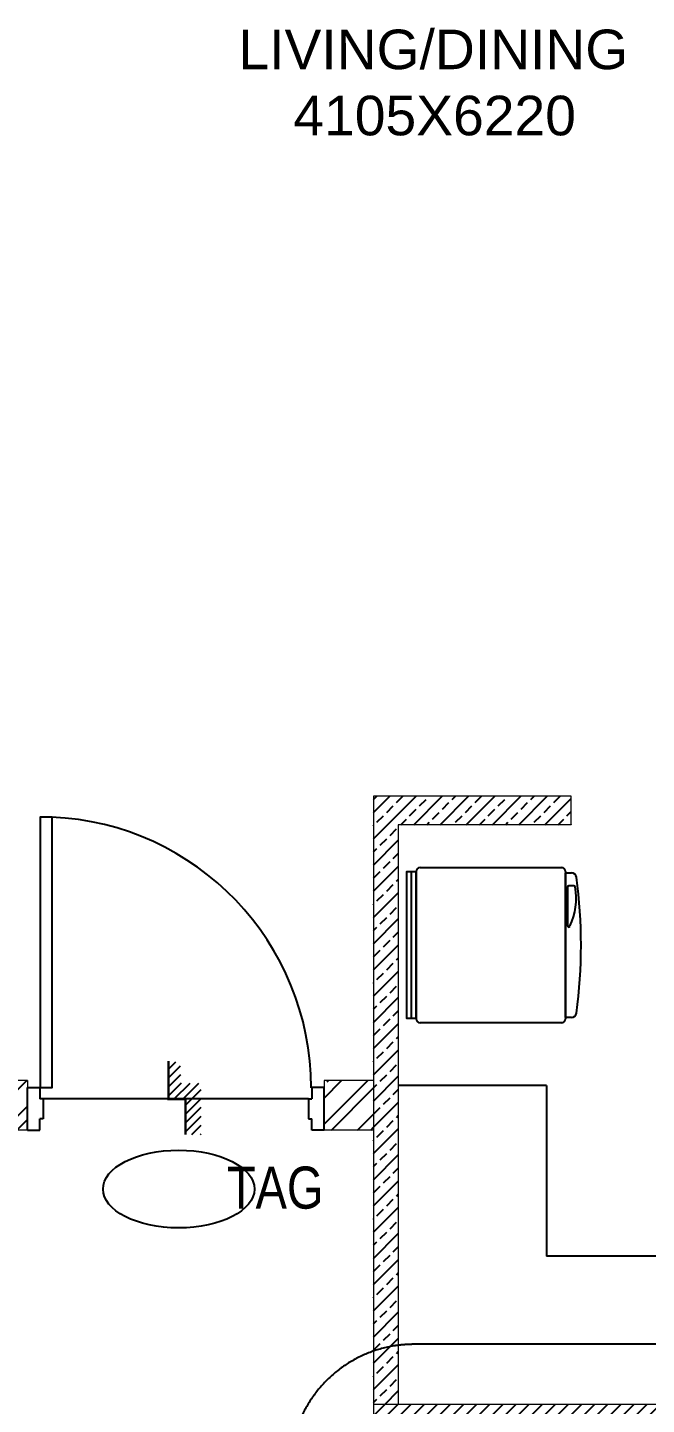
# Model space of a CAD drawing. Header units: millimetres. Extents: x 1255966 to 1543449, y 318653 to 465396.
# Drawn here: x 1420016 to 1422520, y 416649 to 422218 of the extents above; entities that cross this region are included whole.
import ezdxf
from ezdxf.enums import TextEntityAlignment as Align

# ---------------------------------------------------------------- set-up
doc = ezdxf.new("R2010")
doc.units = ezdxf.units.MM
doc.header["$LTSCALE"] = 500
doc.header["$MEASUREMENT"] = 0
doc.linetypes.add('HIDDEN', pattern=[0.375, 0.25, -0.125])
doc.layers.get('Defpoints').update_dxf_attribs({"lineweight": 0})
for name, color, linetype in [('3BHK Tower plans sections n elevations 13716$0$FIXTURE-KITCHEN', 251, 'Continuous'), ('AHC-A-FURNITURE', 2, 'Continuous'), ('DOOR', 8, 'Continuous'), ('Drop', 143, 'Continuous'), ('TEXT -RM MM', 181, 'Continuous'), ('TEXT-RM NAME', 6, 'Continuous')]:
    doc.layers.add(name, color=color, linetype=linetype)
doc.layers.add('A-TAG', color=7, linetype='Continuous', true_color=0xef00ef)
doc.layers.add('Wall', color=2, linetype='Continuous', lineweight=15)
doc.styles.add('simplex', font='simplex.shx')
doc.styles.get("Standard").update_dxf_attribs({"font": 'arial.ttf'})
pattern_1 = [(45, (1157523.66, 723982.81), (-79.549513, 79.549513), []), (45, (1157576.69, 723982.81), (-79.549513, 79.549513), [])]

# ---------------------------------------------------------------- blocks, each defined once
blk = doc.blocks.new('3BHK Tower plans sections n elevations 13716$0$FRIDGE')
at = {"layer": '3BHK Tower plans sections n elevations 13716$0$FIXTURE-KITCHEN'}
for p, q in [((-313.5, 0), (313.5, 0)), ((-308, 0), (-308, 24.8)), ((308, 0), (-308, 0)), ((-252.6, 36), (-252.6, 13.5)), ((-247.1, 8), (-82.5, 8)), ((308, 24.8), (308, 0)), ((-330, -619.7), (-330, -16.5)), ((330, -16.5), (330, -619.7)), ((313.5, -636.2), (-313.5, -636.2)), ((312.4, -656.3), (-313.5, -656.3))]:
    blk.add_line(p, q, dxfattribs=at)
blk.add_lwpolyline([(-313.5, -636.2), (312.4, -636.2), (312.4, -676.5), (-313.5, -676.5)], close=True, dxfattribs=at)
for centre, radius, start, end in [((0, -2101), 2167, 82.33774, 97.66226), ((-286, 24.8), 22, 97.66226, 180), ((-247.1, 36), 5.5, 99.47443, 180), ((-247.1, 13.5), 5.5, 180, 270), ((-201, -240.4), 285.7, 64.98596, 99.47443), ((-82.5, 13.5), 5.5, 270, 64.98596), ((286, 24.8), 22, 0, 82.33774), ((-313.5, -16.5), 16.5, 90, 180), ((313.5, -16.5), 16.5, 0, 90), ((-313.5, -619.7), 16.5, 180, 270), ((313.5, -619.7), 16.5, 270, 0)]:
    blk.add_arc(centre, radius, start, end, dxfattribs=at)
blk = doc.blocks.new('A$C26E901EB')
at = {"layer": 'Drop'}
h = blk.add_hatch(dxfattribs=at)
h.set_pattern_fill('ANSI31', color=256, scale=8, angle=720, style=0)
h.set_pattern_definition([(315, (5609.332, 22815.355), (17.960512, 17.960512), [])])
h.paths.add_polyline_path([(84.3, 208.6), (84.3, 258.9), (132.9, 258.9), (132.9, 144.1), (63.4, 143.9), (0, 143.9), (0, 208.6)])
h.paths.add_polyline_path([(63.4, 143.9), (63.4, 0), (0, 0), (0, 143.9)])
h.paths.add_polyline_path([(132.9, 293), (132.9, 258.9), (84.3, 258.9), (84.3, 293)])
at = {"layer": 'Drop', "const_width": 10, "elevation": -0.5}
blk.add_lwpolyline([(132.9, 297.7), (132.9, 144.1), (63.4, 144.1), (63.4, 0)], dxfattribs=at)
blk = doc.blocks.new('DOOR 1050')
at = {"layer": 'DOOR', "ltscale": 100}
for p, q in [((0, 1022), (-154.3, 1022)), ((-154.3, 1022), (-154.3, 977.8)), ((0, 1022), (0, 977.8)), ((-154.3, 977.8), (-113.1, 977.8)), ((-113.1, 965.4), (-113.1, 977.8)), ((-113.1, 965.4), (-41.1, 965.4)), ((-113.1, 965.4), (-113.1, -1.4)), ((-41.1, 965.4), (-41.1, 977.8)), ((0, 977.8), (-41.1, 977.8)), ((-154.3, -58), (-154.3, -13.8)), ((-154.3, -13.8), (-113.1, -13.8)), ((-113.1, -1.4), (-41.1, -1.4)), ((-113.1, -1.4), (-113.1, -13.8)), ((-41.1, -1.4), (-41.1, -13.8)), ((0, -13.8), (-41.1, -13.8)), ((0, -58), (0, -13.8)), ((0, -58), (-154.3, -58))]:
    blk.add_line(p, q, dxfattribs=at)
blk.add_lwpolyline([(-153.9, -11.3), (-1139.7, -11.3), (-1139.7, 29.9), (-153.9, 29.9)], close=True, dxfattribs=at)
at = {"layer": 'DOOR', "linetype": 'Continuous'}
blk.add_arc((-153.9, -11.3), 985.8, 90, 177.6081, dxfattribs=at)
at = {"layer": 'TEXT -RM MM', "linetype": 'Continuous', "xscale": -0.9000000000003879, "yscale": 0.9000000000003879, "zscale": 0.9000000000003879, "rotation": 90}
blk.add_blockref('A$C26E901EB', (16.6, 574.6, 0.4), dxfattribs=at)
at = {"layer": 'Defpoints', "ltscale": 100, "style": 'simplex', "width": 0.8}
blk.add_attdef('D1050', (-414.4, 165), '', height=102.9, rotation=180, dxfattribs=at)

msp = doc.modelspace()

# ---------------------------------------------------------------- hatches: boundary and pattern name
at = {"layer": 'AHC-A-FURNITURE', "ltscale": 50, "true_color": 0x5b5b5b}
h = msp.add_hatch(dxfattribs=at)
h.set_pattern_fill('ANSI32', color=251, scale=300)
h.set_pattern_definition(pattern_1)
h.paths.add_polyline_path([(1419715.6, 421418.9), (1419915.6, 421418.9), (1419915.6, 417958.7), (1420015.6, 417958.7), (1420015.6, 417758.7), (1419915.6, 417758.7), (1419715.6, 417758.7)])
h = msp.add_hatch(dxfattribs=at)
h.set_pattern_fill('ANSI33', color=251, scale=300)
h.set_pattern_definition([(45, (1157523.66, 723982.806), (-53.033009, 53.033009), []), (45, (1157576.69, 723982.806), (-53.033009, 53.033009), [37.5, -18.75])])
h.paths.add_polyline_path([(1421415.6, 419108.7), (1422215.6, 419108.7), (1422215.6, 418993.7), (1421515.6, 418993.7), (1421515.6, 416648.7), (1421415.6, 416648.7)])
h = msp.add_hatch(dxfattribs=at)
h.set_pattern_fill('ANSI32', color=251, scale=300)
h.set_pattern_definition(pattern_1)
h.paths.add_polyline_path([(1421215.6, 417930.1), (1421230.6, 417958.7), (1421415.6, 417958.7), (1421415.6, 417758.7), (1421215.6, 417758.7)])
at = {"layer": 'AHC-A-FURNITURE', "ltscale": 50, "true_color": 0xff0000}
h = msp.add_hatch(dxfattribs=at)
h.set_pattern_fill('ANSI31', color=1, scale=300)
h.set_pattern_definition([(45, (1157523.658, 723982.806), (-26.5165043, 26.5165043), [])])
h.paths.add_polyline_path([(1421415.6, 416648.7), (1427575.6, 416648.7), (1427575.6, 416418.7), (1421415.6, 416418.7)])

# ---------------------------------------------------------------- linework, layer by layer
at = {"linetype": 'Continuous'}
msp.add_ellipse((1420627.4, 417520), major_axis=(-306.3, 0), ratio=0.512885, dxfattribs=at)
at = {"layer": '3BHK Tower plans sections n elevations 13716$0$FIXTURE-KITCHEN'}
for p, q in [((1422115.6, 417938.7), (1421515.6, 417938.7)), ((1422115.6, 417938.7), (1422115.6, 417248.7)), ((1424565.6, 417248.7), (1422115.6, 417248.7))]:
    msp.add_line(p, q, dxfattribs=at)
at = {"layer": 'A-TAG', "linetype": 'HIDDEN', "ltscale": 100}
msp.add_line((1427477.3, 416892), (1421579, 416892), dxfattribs=at)
msp.add_arc((1421579, 416392), 500, 90, 180, dxfattribs=at)
at = {"layer": 'Wall'}
for p, q in [((1421415.6, 419108.7), (1421415.6, 416418.7)), ((1422215.6, 419108.7), (1421415.6, 419108.7)), ((1422215.6, 418993.7), (1422215.6, 419108.7)), ((1421515.6, 418993.7), (1421515.6, 416648.7)), ((1422215.6, 418993.7), (1421515.6, 418993.7)), ((1420015.6, 417958.7), (1419915.6, 417958.7)), ((1420015.6, 417958.7), (1419915.6, 417958.7)), ((1420015.6, 417958.7), (1420015.6, 417758.7)), ((1420015.6, 417958.7), (1420015.6, 417758.7)), ((1421415.6, 417958.7), (1421215.6, 417958.7)), ((1421215.6, 417958.7), (1421215.6, 417758.7)), ((1421415.6, 417958.7), (1421215.6, 417958.7)), ((1421215.6, 417958.7), (1421215.6, 417758.7)), ((1420015.6, 417758.7), (1419915.6, 417758.7)), ((1420015.6, 417758.7), (1419915.6, 417758.7)), ((1421415.6, 417758.7), (1421215.6, 417758.7)), ((1421415.6, 417758.7), (1421215.6, 417758.7)), ((1427575.6, 416648.7), (1421415.6, 416648.7))]:
    msp.add_line(p, q, dxfattribs=at)

# ---------------------------------------------------------------- block references
at = {"layer": '3BHK Tower plans sections n elevations 13716$0$FIXTURE-KITCHEN', "extrusion": (0, 0, -1), "xscale": -0.9500000000000002, "yscale": 0.9500000000000002, "zscale": -0.9500000000000002, "rotation": 90}
msp.add_blockref('3BHK Tower plans sections n elevations 13716$0$FRIDGE', (-1422192.5, 418506.4), dxfattribs=at)
at = {"layer": 'DOOR', "extrusion": (0, 0, -1), "xscale": -1.11111111111063, "yscale": 1.11111111111063, "zscale": -1.11111111111063, "rotation": 90}
msp.add_blockref('DOOR 1050', (-1420080.1, 417758.7), dxfattribs=at)
msp.add_blockref('DOOR 1050', (-1420080.1, 417758.7), dxfattribs=at)

# ---------------------------------------------------------------- texts
at = {"width": 0.8}
msp.add_attdef('TAG', text='', height=170.1, dxfattribs=at).set_placement((1421017.7, 417525.8), align=Align.MIDDLE_CENTER)
at = {"layer": 'TEXT-RM NAME'}
for s, p in [('LIVING/DINING', (1420869.1, 422049.4)), ('4105X6220', (1421091.1, 421782))]:
    msp.add_text(s, height=160, rotation=360, dxfattribs=at).set_placement(p)

doc.saveas('drawing.dxf')
